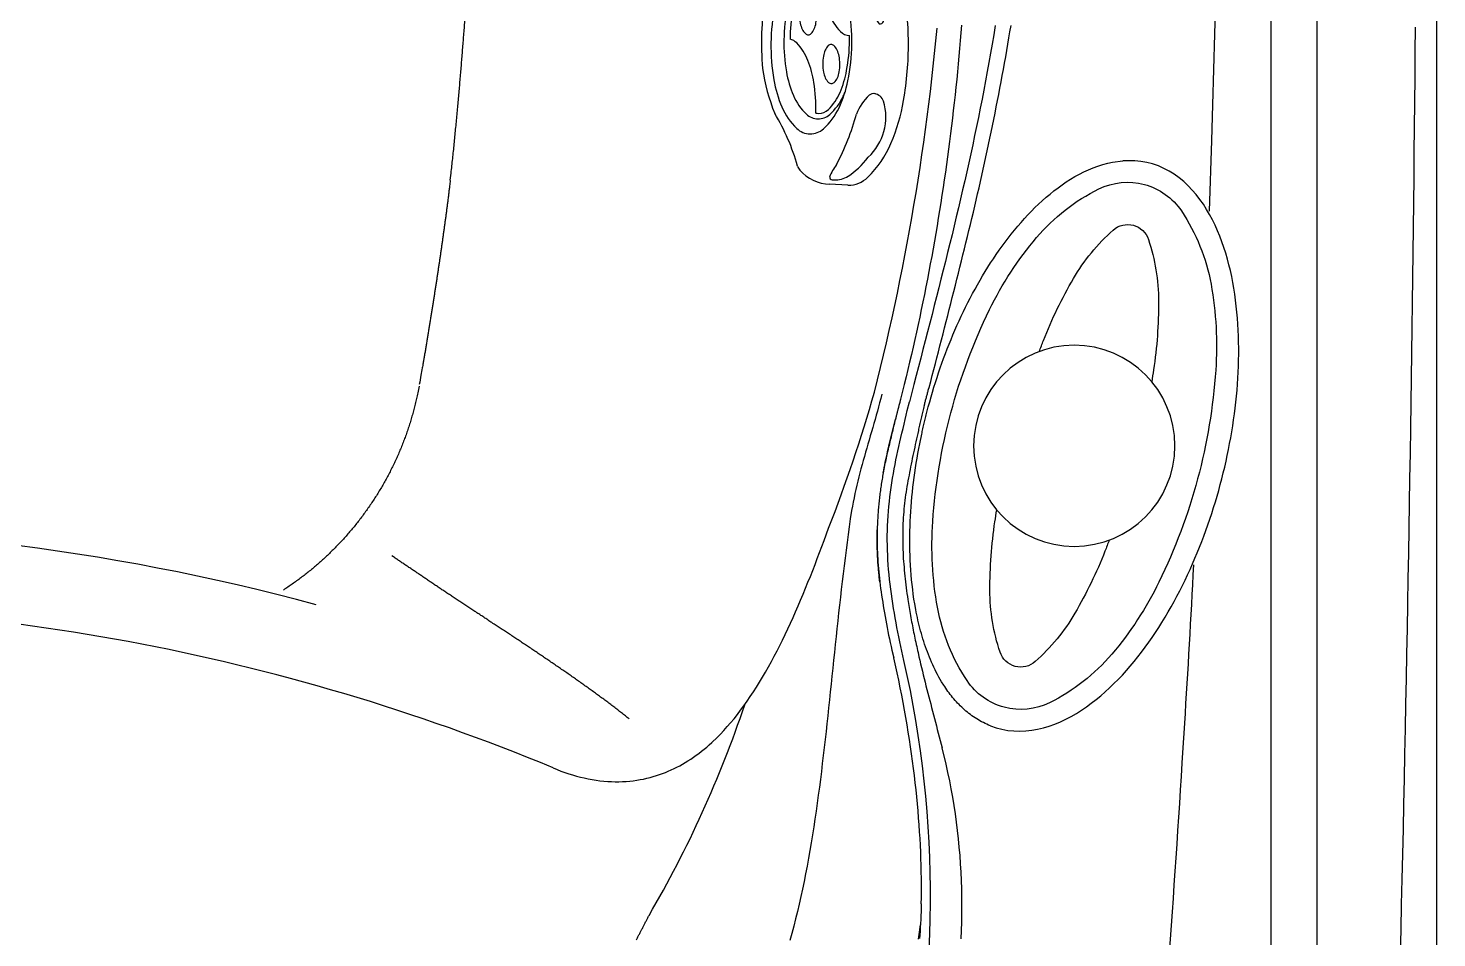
# Model space of a CAD drawing. Extents: x 527 to 614, y 487 to 635.
# Drawn here: x 590.93 to 613.64, y 525.26 to 539.93 of the extents above; entities that cross this region are included whole.
import ezdxf

# ---------------------------------------------------------------- set-up
doc = ezdxf.new("R2010")
doc.units = 0
doc.header["$MEASUREMENT"] = 0
doc.layers.add('1', color=4, linetype='Continuous')
doc.layers.add('SPA', color=2, linetype='Continuous')

# ---------------------------------------------------------------- blocks, each defined once
blk = doc.blocks.new('JET-HSS-Rot')
at = {"layer": '1', "color": 2}
for p, q in [((0.984, 2.3), (1.28, 2.282)), ((0.984, -2.3), (1.056, -2.298))]:
    blk.add_line(p, q, dxfattribs=at)
blk.add_lwpolyline([(0.984, 2.3, 0.194738), (0.662, 2.17, 0.099647), (0.288, 1.626, 0.057272), (0.082, 0.936, 0.043868), (0, 0, 0.043868), (0.082, -0.936, 0.057272), (0.288, -1.626, 0.099647), (0.662, -2.17, 0.194738), (0.984, -2.3, 0.194738)], format="xyb", dxfattribs=at)
blk.add_lwpolyline([(1.536, -1.445, 0.188918), (1.753, -1.364, 0.101146), (2.005, -1.027, 0.059435), (2.15, -0.592, 0.045845), (2.216, -0.001, 0.045845), (2.173, 0.591, 0.059435), (2.045, 1.032, 0.101146), (1.806, 1.379, 0.188918), (1.592, 1.468, 0.188918), (1.376, 1.387, 0.101146), (1.123, 1.05, 0.059435), (0.978, 0.615, 0.045845), (0.913, 0.024, 0.045845), (0.955, -0.568, 0.059435), (1.083, -1.009, 0.101146), (1.322, -1.356, 0.188918)], format="xyb", close=True, dxfattribs=at)
at = {"layer": '1', "color": 3}
for points in [[(1.497, 1.133, 0.05275), (1.452, 1.138, 0.201072), (1.295, 1.077, 0.097869), (1.106, 0.8, 0.054977), (0.998, 0.449, 0.041817), (0.949, -0.03, 0.007193), (0.948, -0.114, 0.054977)], [(1.414, -1.311, 0.188918), (1.603, -1.241, 0.101146), (1.823, -0.947, 0.059435), (1.949, -0.568, 0.045845), (2.007, -0.053, 0.045845), (1.969, 0.464, 0.059435), (1.858, 0.848, 0.101146), (1.65, 1.15, 0.188918), (1.463, 1.227, 0.188918), (1.274, 1.157, 0.101146), (1.055, 0.863, 0.010554), (1.026, 0.798, 0.045845)], [(1.497, 1.133, 0.00103), (1.497, 1.121, 0.041817), (1.528, 0.64, 0.054977), (1.621, 0.285, 0.097869), (1.8, 0.001, 0.146765), (1.909, -0.061, 0.201072)], [(1.399, -1.218, 0.034613), (1.368, -0.82, 0.054977), (1.275, -0.465, 0.097869), (1.096, -0.181, 0.193766), (0.948, -0.114, 0.201072)], [(1.406, -1.218, 0.201072), (1.562, -1.156, 0.097869), (1.752, -0.88, 0.054977), (1.859, -0.529, 0.040785), (1.909, -0.061, 0.041817)], [(1.172, -1.175, 0.021992), (1.228, -1.234, 0.188918), (1.414, -1.311, 0.188918)], [(1.172, -1.175, 0.021992), (1.228, -1.234, 0.188918), (1.414, -1.311, 0.188918)]]:
    blk.add_lwpolyline(points, format="xyb", dxfattribs=at)
for points in [[(1.246, 0.028, 0.191184), (1.292, 0.046, 0.100578), (1.344, 0.121, 0.058587), (1.372, 0.215, 0.045064), (1.383, 0.343, 0.045064), (1.371, 0.471, 0.058587), (1.342, 0.565, 0.100578), (1.289, 0.639, 0.191184), (1.244, 0.657, 0.191184), (1.198, 0.639, 0.100578), (1.146, 0.565, 0.058587), (1.118, 0.47, 0.045064), (1.107, 0.342, 0.045064), (1.119, 0.214, 0.058587), (1.148, 0.12, 0.100578), (1.201, 0.046, 0.191184)], [(1.617, -0.76, 0.191184), (1.662, -0.742, 0.100578), (1.714, -0.668, 0.058587), (1.743, -0.573, 0.045064), (1.754, -0.445, 0.045064), (1.742, -0.317, 0.058587), (1.713, -0.223, 0.100578), (1.66, -0.149, 0.191184), (1.615, -0.131, 0.191184), (1.569, -0.149, 0.100578), (1.517, -0.224, 0.058587), (1.489, -0.318, 0.045064), (1.477, -0.446, 0.045064), (1.49, -0.574, 0.058587), (1.519, -0.668, 0.100578), (1.571, -0.742, 0.191184)]]:
    blk.add_lwpolyline(points, format="xyb", close=True, dxfattribs=at)
at = {"layer": '1'}
blk.add_lwpolyline([(1.399, -1.218, 0.007033), (1.406, -1.218, 0.201072)], format="xyb", dxfattribs=at)
blk.add_lwpolyline([(1.399, -1.218, 0.007033), (1.406, -1.218, 0.201072)], format="xyb", dxfattribs=at)
at = {"layer": '1', "color": 2}
for centre, radius, start, end in [((1.254, 1.613), 0.669, 40.7757, 87.76), ((1.634, 1.941), 0.168, 15.685, 40.7757), ((5.174, 2.935), 3.51, 195.685, 210.8178), ((-0.652, -0.001), 3.033, 7.7761, 22.0333), ((-3.284, 0.004), 5.652, 352.4729, 4.1121), ((5.378, -2.583), 3.559, 149.904, 163.1848), ((2.153, -0.714), 0.168, 329.904, 352.4729), ((0.729, -1.167), 1.301, 306.4998, 342.6906), ((1.026, -0.938), 1.361, 271.2926, 290.5173)]:
    blk.add_arc(centre, radius, start, end, dxfattribs=at)
at = {"layer": '1', "color": 3}
for centre, radius, start, end in [((1.724, 1.025), 1.349, 122.169, 142.4355), ((1.183, 1.847), 0.366, 80.8518, 118.9625), ((0.568, 2.431), 0.76, 322.2664, 339.394), ((1.235, 2.165), 0.0439, 357.8341, 81.7245), ((1.258, 1.195), 0.889, 132.7569, 196.3026), ((4.562, 0.132), 3.857, 151.6164, 164.6623), ((0.095, 1.439), 0.801, 312.5754, 339.0523), ((0.583, 1.008), 0.188, 199.4752, 259.1487), ((0.567, 0.925), 0.103, 259.1487, 312.5754), ((1.287, -0.625), 0.931, 162.2988, 182.6181), ((0.453, -0.355), 0.0541, 73.5871, 165.6626), ((0.16, -0.575), 0.411, 13.2926, 41.4318), ((5.417, -0.499), 5.062, 181.9016, 192.9406), ((2.731, -0.06), 2.211, 190.9737, 211.2098), ((-0.343, -2.033), 1.443, 4.4001, 34.9907), ((1.085, -1.451), 0.629, 196.8623, 251.9047), ((0.943, -1.903), 0.155, 249.9578, 352.6608)]:
    blk.add_arc(centre, radius, start, end, dxfattribs=at)
blk = doc.blocks.new('speaker_cover')
at = {"layer": '1'}
blk.add_lwpolyline([(132.406, 82.479, 0.182123), (131.717, 82.22, 0.10272), (130.95, 81.201, 0.06203), (130.518, 79.884, 0.048276), (130.346, 78.114, 0.048276), (130.518, 76.344, 0.06203), (130.95, 75.027, 0.10272), (131.717, 74.008, 0.182123), (132.406, 73.749, 0.182123), (133.094, 74.008, 0.10272), (133.862, 75.027, 0.06203), (134.293, 76.344, 0.048276), (134.465, 78.114, 0.048276), (134.293, 79.884, 0.06203), (133.862, 81.201, 0.10272), (133.094, 82.22, 0.182123)], format="xyb", close=True, dxfattribs=at)
at = {"layer": '1', "color": 3}
for points in [[(132.406, 81.797, 0.252394), (132.111, 81.638, 0.079125), (131.696, 80.718, 0.038428), (131.487, 79.628, 0.003572), (131.467, 79.436, 0.028106)], [(133.344, 79.436, 0.003572), (133.324, 79.628, 0.038428), (133.115, 80.718, 0.079125), (132.7, 81.638, 0.252394), (132.406, 81.797, 0.252394)], [(131.467, 76.792, 0.003572), (131.487, 76.6, 0.038428), (131.696, 75.51, 0.079125), (132.111, 74.59, 0.252394), (132.406, 74.431, 0.252394), (132.7, 74.59, 0.079125), (133.115, 75.51, 0.038428), (133.324, 76.6, 0.003572), (133.344, 76.792, 0.028106)]]:
    blk.add_lwpolyline(points, format="xyb", dxfattribs=at)
at = {"layer": '1'}
blk.add_circle((132.406, 78.114), 1.622, dxfattribs=at)
blk = doc.blocks.new('2010VANGUARD')
at = {"layer": '1', "color": 3, "linetype": 'Continuous'}
for p, q in [((84.809, 11.87), (84.809, 74.867)), ((81.677, 32.765), (81.673, 32.765)), ((81.673, 32.765), (81.677, 32.765))]:
    blk.add_line(p, q, dxfattribs=at)
at = {"layer": '1', "color": 4}
blk.add_lwpolyline([(86.737, 74.737, 0.414214), (74.737, 86.737), (12, 86.737, 0.414214), (0, 74.737), (0, 12, 0.414214), (12, 0), (74.737, 0, 0.414214), (86.737, 12)], format="xyb", close=True, dxfattribs=at)
at = {"layer": '1', "color": 3, "linetype": 'Continuous'}
for points in [[(84.061, 74.869), (84.061, 71.719), (84.061, 68.569), (84.061, 65.419), (84.061, 62.269), (84.061, 59.119), (84.061, 55.969), (84.061, 52.819), (84.061, 49.669), (84.061, 46.519), (84.061, 43.369), (84.061, 40.219), (84.061, 37.069), (84.061, 33.919), (84.061, 30.769), (84.061, 27.619), (84.061, 24.469), (84.061, 21.319), (84.061, 18.169), (84.061, 11.869)], [(77.671, 29.03), (77.721, 29.229), (77.77, 29.428), (77.818, 29.628), (77.864, 29.828), (77.91, 30.028), (77.955, 30.229), (77.998, 30.429), (78.041, 30.631), (78.082, 30.832), (78.122, 31.034), (78.161, 31.236), (78.2, 31.438), (78.237, 31.64), (78.273, 31.843), (78.307, 32.046), (78.341, 32.249), (78.374, 32.452), (78.405, 32.656), (78.436, 32.86), (78.465, 33.063), (78.493, 33.268), (78.521, 33.472), (78.547, 33.676), (78.572, 33.881), (78.595, 34.086), (78.618, 34.291), (78.64, 34.496), (78.66, 34.701), (78.68, 34.906)], [(78.552, 29.108), (78.577, 29.204), (78.602, 29.3), (78.627, 29.396), (78.652, 29.492), (78.677, 29.588), (78.702, 29.685), (78.727, 29.782), (78.752, 29.878), (78.777, 29.975), (78.802, 30.072), (78.827, 30.17), (78.852, 30.267), (78.877, 30.365), (78.901, 30.463), (78.926, 30.56), (78.951, 30.658), (78.975, 30.756), (79, 30.854), (79.025, 30.952), (79.049, 31.051), (79.073, 31.149), (79.098, 31.247), (79.122, 31.345), (79.146, 31.443), (79.17, 31.542), (79.194, 31.64), (79.218, 31.738), (79.241, 31.836), (79.265, 31.934), (79.288, 32.033), (79.311, 32.131), (79.334, 32.23), (79.357, 32.329), (79.38, 32.429), (79.402, 32.528), (79.424, 32.627), (79.446, 32.727), (79.468, 32.827), (79.49, 32.927), (79.511, 33.027), (79.532, 33.127), (79.553, 33.228), (79.574, 33.328), (79.594, 33.429), (79.615, 33.531), (79.635, 33.632), (79.655, 33.735), (79.675, 33.836), (79.694, 33.938), (79.713, 34.039), (79.731, 34.139), (79.75, 34.239), (79.768, 34.339), (79.786, 34.44), (79.803, 34.542), (79.821, 34.643), (79.838, 34.745), (79.855, 34.847), (79.872, 34.949)], [(79.617, 34.945), (79.593, 34.796), (79.568, 34.647), (79.542, 34.499), (79.516, 34.35), (79.489, 34.202), (79.462, 34.054), (79.434, 33.906), (79.406, 33.758), (79.376, 33.611), (79.347, 33.464), (79.316, 33.317), (79.286, 33.17), (79.254, 33.024), (79.223, 32.877), (79.191, 32.731), (79.158, 32.586), (79.125, 32.44), (79.092, 32.295), (79.058, 32.15), (79.024, 32.005), (78.99, 31.861), (78.955, 31.716), (78.921, 31.572), (78.885, 31.429), (78.85, 31.285), (78.815, 31.142), (78.779, 30.999), (78.743, 30.856), (78.707, 30.713), (78.671, 30.571), (78.635, 30.429), (78.599, 30.287), (78.562, 30.145), (78.526, 30.003), (78.489, 29.862), (78.453, 29.721), (78.417, 29.58), (78.38, 29.439), (78.344, 29.299), (78.308, 29.158), (78.236, 28.878)], [(86.151, 19.961), (86.161, 20.366), (86.17, 20.77), (86.18, 21.174), (86.189, 21.578), (86.198, 21.982), (86.206, 22.386), (86.215, 22.791), (86.223, 23.195), (86.232, 23.599), (86.24, 24.003), (86.248, 24.407), (86.255, 24.812), (86.263, 25.216), (86.27, 25.62), (86.277, 26.024), (86.284, 26.428), (86.291, 26.833), (86.298, 27.237), (86.305, 27.641), (86.311, 28.045), (86.317, 28.45), (86.323, 28.854), (86.329, 29.258), (86.335, 29.662), (86.34, 30.067), (86.346, 30.471), (86.351, 30.875), (86.356, 31.279), (86.361, 31.684), (86.365, 32.088), (86.37, 32.492), (86.374, 32.897), (86.378, 33.301), (86.382, 33.705), (86.386, 34.109), (86.39, 34.514), (86.393, 34.918)], [(78.539, 28.797), (78.561, 28.876), (78.583, 28.955), (78.606, 29.033), (78.629, 29.112), (78.654, 29.19), (78.679, 29.268), (78.705, 29.345), (78.731, 29.423), (78.758, 29.5), (78.786, 29.577), (78.815, 29.654), (78.844, 29.73), (78.874, 29.806), (78.905, 29.882), (78.936, 29.958), (78.969, 30.033), (79.001, 30.108), (79.035, 30.182), (79.07, 30.257), (79.105, 30.331), (79.141, 30.404), (79.177, 30.477), (79.215, 30.55), (79.253, 30.622), (79.292, 30.694), (79.332, 30.766), (79.373, 30.837), (79.414, 30.907), (79.456, 30.978), (79.499, 31.047), (79.543, 31.116), (79.588, 31.185), (79.634, 31.252), (79.681, 31.32), (79.728, 31.386), (79.777, 31.452), (79.826, 31.518), (79.877, 31.582), (79.928, 31.646), (79.98, 31.709), (80.034, 31.771), (80.088, 31.832), (80.144, 31.892), (80.2, 31.951), (80.258, 32.009), (80.317, 32.066), (80.377, 32.121), (80.439, 32.176), (80.501, 32.228), (80.565, 32.28), (80.63, 32.329), (80.696, 32.377), (80.764, 32.423), (80.833, 32.467), (80.903, 32.509), (80.975, 32.549), (81.048, 32.586), (81.122, 32.62), (81.197, 32.652), (81.274, 32.68), (81.352, 32.705), (81.431, 32.726), (81.511, 32.743), (81.673, 32.765)], [(79.539, 23.651), (79.631, 23.619), (79.724, 23.594), (79.82, 23.577), (79.916, 23.567), (80.013, 23.564), (80.11, 23.568), (80.206, 23.579), (80.301, 23.595), (80.395, 23.618), (80.488, 23.646), (80.579, 23.678), (80.669, 23.715), (80.756, 23.757), (80.842, 23.802), (80.926, 23.85), (81.008, 23.901), (81.088, 23.956), (81.167, 24.013), (81.243, 24.072), (81.318, 24.133), (81.391, 24.197), (81.462, 24.263), (81.532, 24.33), (81.6, 24.399), (81.667, 24.469), (81.732, 24.541), (81.795, 24.614), (81.857, 24.688), (81.918, 24.764), (81.977, 24.84), (82.035, 24.918), (82.092, 24.997), (82.147, 25.076), (82.201, 25.156), (82.254, 25.238), (82.306, 25.319), (82.356, 25.402), (82.406, 25.486), (82.454, 25.57), (82.501, 25.654), (82.547, 25.74), (82.592, 25.825), (82.635, 25.912), (82.678, 25.999), (82.719, 26.086), (82.76, 26.174), (82.799, 26.263), (82.838, 26.352), (82.875, 26.441), (82.912, 26.531), (82.947, 26.621), (82.982, 26.711), (83.015, 26.802), (83.047, 26.894), (83.079, 26.985), (83.109, 27.077), (83.139, 27.169), (83.167, 27.262), (83.195, 27.355), (83.221, 27.448), (83.247, 27.541), (83.271, 27.635), (83.295, 27.729), (83.317, 27.823), (83.339, 27.918), (83.359, 28.012), (83.379, 28.107), (83.397, 28.202), (83.415, 28.298), (83.431, 28.393), (83.446, 28.489), (83.461, 28.584), (83.474, 28.68), (83.486, 28.776), (83.497, 28.873), (83.507, 28.969), (83.516, 29.065), (83.523, 29.162), (83.53, 29.259), (83.535, 29.355), (83.539, 29.452), (83.542, 29.549), (83.543, 29.646), (83.543, 29.743), (83.542, 29.84), (83.54, 29.936), (83.536, 30.033), (83.53, 30.13), (83.523, 30.226), (83.515, 30.323), (83.505, 30.419), (83.493, 30.515), (83.48, 30.611), (83.465, 30.707), (83.448, 30.802), (83.43, 30.898), (83.409, 30.992), (83.386, 31.086), (83.362, 31.18), (83.335, 31.273), (83.305, 31.365), (83.273, 31.457), (83.239, 31.547), (83.202, 31.637), (83.163, 31.725), (83.12, 31.812), (83.074, 31.898), (83.025, 31.981), (82.973, 32.063), (82.918, 32.142), (82.858, 32.218), (82.795, 32.292), (82.728, 32.362), (82.657, 32.428), (82.583, 32.49), (82.504, 32.546), (82.422, 32.597), (82.336, 32.642), (82.248, 32.681), (82.156, 32.713), (82.063, 32.738), (81.967, 32.755), (81.871, 32.766), (81.677, 32.765)], [(78.472, 28.815), (78.476, 28.83), (78.48, 28.844), (78.483, 28.859), (78.487, 28.874), (78.491, 28.888), (78.495, 28.903), (78.499, 28.918), (78.503, 28.932), (78.507, 28.947), (78.511, 28.961), (78.515, 28.976), (78.519, 28.991), (78.523, 29.005), (78.527, 29.02), (78.531, 29.035), (78.535, 29.049), (78.539, 29.064), (78.543, 29.079), (78.552, 29.108)], [(78.146, 24.701), (78.129, 24.777), (78.112, 24.853), (78.095, 24.93), (78.079, 25.006), (78.063, 25.083), (78.048, 25.159), (78.033, 25.236), (78.019, 25.313), (78.005, 25.39), (77.991, 25.468), (77.978, 25.545), (77.966, 25.623), (77.955, 25.7), (77.944, 25.778), (77.933, 25.856), (77.924, 25.934), (77.915, 26.012), (77.907, 26.091), (77.899, 26.169), (77.893, 26.248), (77.888, 26.326), (77.884, 26.405), (77.881, 26.484), (77.879, 26.563), (77.878, 26.642), (77.878, 26.721), (77.88, 26.8), (77.882, 26.878), (77.886, 26.957), (77.891, 27.035), (77.897, 27.113), (77.903, 27.19), (77.911, 27.267), (77.919, 27.344), (77.929, 27.42), (77.939, 27.496), (77.95, 27.571), (77.962, 27.646), (77.975, 27.72), (77.988, 27.793), (78.002, 27.867), (78.017, 27.94), (78.032, 28.012), (78.048, 28.085), (78.064, 28.157), (78.08, 28.229), (78.097, 28.301), (78.114, 28.373), (78.131, 28.445), (78.148, 28.517), (78.165, 28.589), (78.183, 28.662), (78.2, 28.734), (78.236, 28.878)], [(78.472, 28.815), (78.466, 28.793), (78.461, 28.77), (78.455, 28.748), (78.45, 28.726), (78.444, 28.703), (78.439, 28.681), (78.434, 28.659), (78.428, 28.636), (78.423, 28.614), (78.418, 28.592), (78.413, 28.569), (78.408, 28.547), (78.403, 28.524), (78.398, 28.502), (78.393, 28.48), (78.388, 28.457), (78.383, 28.435), (78.379, 28.412), (78.37, 28.367)], [(78.432, 28.353), (78.437, 28.376), (78.442, 28.398), (78.447, 28.42), (78.452, 28.442), (78.457, 28.465), (78.462, 28.487), (78.467, 28.509), (78.472, 28.531), (78.477, 28.554), (78.483, 28.576), (78.488, 28.598), (78.494, 28.62), (78.499, 28.642), (78.505, 28.664), (78.51, 28.686), (78.516, 28.709), (78.522, 28.731), (78.527, 28.753), (78.539, 28.797)], [(77.811, 27.728), (77.819, 27.772), (77.828, 27.815), (77.836, 27.859), (77.845, 27.903), (77.854, 27.946), (77.863, 27.99), (77.873, 28.033), (77.883, 28.076), (77.893, 28.12), (77.903, 28.163), (77.913, 28.207), (77.923, 28.25), (77.933, 28.293), (77.944, 28.336), (77.955, 28.379), (77.965, 28.423), (77.976, 28.466), (77.987, 28.509), (78.008, 28.595)], [(78.37, 28.367), (78.359, 28.323), (78.349, 28.278), (78.339, 28.233), (78.329, 28.188), (78.319, 28.143), (78.309, 28.098), (78.3, 28.053), (78.29, 28.008), (78.281, 27.963), (78.272, 27.918), (78.262, 27.873), (78.254, 27.828), (78.245, 27.783), (78.236, 27.738), (78.228, 27.693), (78.219, 27.648), (78.211, 27.603), (78.203, 27.557), (78.195, 27.512), (78.187, 27.467), (78.18, 27.422), (78.173, 27.377), (78.167, 27.331), (78.161, 27.285), (78.155, 27.24), (78.15, 27.194), (78.146, 27.148), (78.142, 27.101), (78.138, 27.055), (78.135, 27.009), (78.132, 26.962), (78.13, 26.916), (78.128, 26.869), (78.127, 26.822), (78.126, 26.775), (78.126, 26.728), (78.126, 26.681), (78.126, 26.634), (78.127, 26.587), (78.128, 26.54), (78.129, 26.492), (78.131, 26.445), (78.134, 26.398), (78.136, 26.35), (78.139, 26.303), (78.143, 26.256), (78.147, 26.208), (78.151, 26.161), (78.155, 26.114), (78.16, 26.066), (78.165, 26.019), (78.17, 25.972), (78.176, 25.924), (78.182, 25.877), (78.188, 25.829), (78.195, 25.782), (78.201, 25.735), (78.208, 25.687), (78.223, 25.593)], [(78.321, 25.615), (78.308, 25.693), (78.297, 25.771), (78.287, 25.849), (78.278, 25.927), (78.27, 26.006), (78.263, 26.084), (78.257, 26.162), (78.252, 26.241), (78.248, 26.32), (78.245, 26.398), (78.242, 26.477), (78.241, 26.556), (78.241, 26.635), (78.241, 26.713), (78.243, 26.792), (78.245, 26.871), (78.248, 26.949), (78.252, 27.028), (78.257, 27.107), (78.262, 27.185), (78.268, 27.264), (78.275, 27.342), (78.283, 27.421), (78.291, 27.499), (78.301, 27.577), (78.311, 27.655), (78.321, 27.733), (78.333, 27.811), (78.345, 27.889), (78.358, 27.967), (78.371, 28.044), (78.385, 28.122), (78.4, 28.199), (78.432, 28.353)], [(75.132, 23.461), (75.188, 23.517), (75.243, 23.576), (75.298, 23.637), (75.352, 23.7), (75.406, 23.765), (75.46, 23.832), (75.513, 23.901), (75.566, 23.972), (75.618, 24.045), (75.669, 24.121), (75.72, 24.197), (75.77, 24.275), (75.819, 24.355), (75.868, 24.435), (75.915, 24.517), (75.962, 24.601), (76.009, 24.685), (76.054, 24.771), (76.1, 24.857), (76.144, 24.945), (76.188, 25.034), (76.231, 25.124), (76.274, 25.214), (76.316, 25.306), (76.358, 25.398), (76.399, 25.491), (76.44, 25.585), (76.48, 25.679), (76.52, 25.774), (76.559, 25.869), (76.598, 25.965), (76.637, 26.061), (76.675, 26.157), (76.712, 26.253), (76.749, 26.35), (76.786, 26.447), (76.823, 26.544), (76.859, 26.641), (76.931, 26.836)], [(77.757, 25.971), (77.754, 25.994), (77.752, 26.016), (77.749, 26.039), (77.747, 26.063), (77.744, 26.086), (77.742, 26.11), (77.739, 26.133), (77.737, 26.157), (77.735, 26.181), (77.733, 26.205), (77.731, 26.229), (77.729, 26.253), (77.727, 26.277), (77.726, 26.301), (77.724, 26.325), (77.723, 26.349), (77.721, 26.373), (77.72, 26.398), (77.719, 26.422), (77.718, 26.446), (77.717, 26.471), (77.716, 26.495), (77.715, 26.52), (77.714, 26.544), (77.714, 26.568), (77.713, 26.593), (77.713, 26.618), (77.713, 26.642), (77.713, 26.667), (77.713, 26.691), (77.713, 26.716), (77.713, 26.74), (77.713, 26.765), (77.714, 26.814)], [(78.223, 25.593), (78.229, 25.559), (78.234, 25.526), (78.24, 25.493), (78.246, 25.46), (78.251, 25.427), (78.257, 25.394), (78.263, 25.36), (78.27, 25.327), (78.276, 25.294), (78.282, 25.261), (78.289, 25.228), (78.295, 25.195), (78.302, 25.162), (78.309, 25.129), (78.315, 25.096), (78.322, 25.063), (78.329, 25.03), (78.336, 24.997), (78.344, 24.964), (78.351, 24.93), (78.358, 24.897), (78.365, 24.864), (78.373, 24.831), (78.388, 24.765)], [(78.754, 24.36), (78.731, 24.398), (78.709, 24.437), (78.688, 24.476), (78.667, 24.515), (78.647, 24.555), (78.628, 24.595), (78.609, 24.635), (78.591, 24.676), (78.573, 24.717), (78.556, 24.758), (78.54, 24.799), (78.524, 24.841), (78.508, 24.883), (78.494, 24.925), (78.479, 24.967), (78.465, 25.009), (78.452, 25.052), (78.439, 25.094), (78.427, 25.137), (78.415, 25.18), (78.404, 25.223), (78.393, 25.266), (78.382, 25.31), (78.372, 25.353), (78.363, 25.396), (78.354, 25.44), (78.345, 25.484), (78.336, 25.527), (78.321, 25.615)], [(78.388, 24.765), (78.401, 24.707), (78.415, 24.648), (78.429, 24.589), (78.443, 24.53), (78.458, 24.472), (78.472, 24.413), (78.487, 24.354), (78.501, 24.296), (78.516, 24.237), (78.531, 24.178), (78.546, 24.119), (78.561, 24.061), (78.577, 24.002), (78.592, 23.943), (78.607, 23.885), (78.623, 23.826), (78.638, 23.767), (78.653, 23.708), (78.669, 23.65), (78.684, 23.591), (78.7, 23.532), (78.715, 23.473), (78.731, 23.415), (78.761, 23.297)], [(78.554, 20.044), (78.564, 20.292), (78.57, 20.539), (78.573, 20.786), (78.572, 21.034), (78.569, 21.281), (78.561, 21.528), (78.55, 21.775), (78.536, 22.022), (78.518, 22.268), (78.497, 22.514), (78.472, 22.759), (78.444, 23.004), (78.412, 23.249), (78.377, 23.493), (78.338, 23.736), (78.295, 23.978), (78.249, 24.22), (78.146, 24.701)], [(79.539, 23.651), (79.511, 23.662), (79.482, 23.674), (79.454, 23.687), (79.427, 23.701), (79.399, 23.715), (79.372, 23.73), (79.346, 23.745), (79.319, 23.761), (79.293, 23.778), (79.268, 23.795), (79.243, 23.812), (79.218, 23.831), (79.194, 23.849), (79.17, 23.869), (79.146, 23.888), (79.123, 23.909), (79.1, 23.929), (79.077, 23.95), (79.055, 23.972), (79.034, 23.994), (79.012, 24.016), (78.991, 24.038), (78.971, 24.061), (78.951, 24.085), (78.931, 24.108), (78.912, 24.132), (78.893, 24.156), (78.874, 24.181), (78.856, 24.206), (78.838, 24.231), (78.821, 24.256), (78.803, 24.282), (78.787, 24.307), (78.754, 24.36)], [(72.492, 22.97), (72.554, 22.945), (72.616, 22.921), (72.679, 22.899), (72.741, 22.878), (72.804, 22.858), (72.866, 22.84), (72.929, 22.824), (72.992, 22.809), (73.055, 22.795), (73.118, 22.783), (73.181, 22.773), (73.245, 22.765), (73.307, 22.758), (73.369, 22.753), (73.43, 22.75), (73.491, 22.748), (73.55, 22.748), (73.609, 22.75), (73.667, 22.754), (73.725, 22.758), (73.781, 22.765), (73.837, 22.773), (73.892, 22.782), (73.946, 22.792), (73.999, 22.804), (74.052, 22.817), (74.103, 22.831), (74.154, 22.846), (74.203, 22.863), (74.252, 22.88), (74.3, 22.899), (74.347, 22.918), (74.393, 22.938), (74.439, 22.96), (74.485, 22.983), (74.53, 23.007), (74.575, 23.032), (74.62, 23.058), (74.664, 23.085), (74.708, 23.114), (74.752, 23.143), (74.795, 23.174), (74.838, 23.206), (74.881, 23.239), (74.924, 23.273), (74.966, 23.308), (75.008, 23.345), (75.049, 23.382), (75.132, 23.461)], [(79.07, 20.215), (79.075, 20.349), (79.079, 20.483), (79.081, 20.617), (79.081, 20.751), (79.08, 20.885), (79.077, 21.019), (79.073, 21.153), (79.067, 21.288), (79.059, 21.422), (79.05, 21.556), (79.038, 21.691), (79.025, 21.825), (79.011, 21.96), (78.994, 22.094), (78.976, 22.228), (78.955, 22.363), (78.933, 22.497), (78.909, 22.631), (78.884, 22.765), (78.856, 22.898), (78.826, 23.031), (78.761, 23.297)]]:
    blk.add_lwpolyline(points, dxfattribs=at)
for centre, radius, start, end in [((53.964, 35.805), 24.656, 338.6682, 344.0496), ((59.369, -8.632), 34.219, 67.4486, 91.4363)]:
    blk.add_arc(centre, radius, start, end, dxfattribs=at)
at = {"layer": 'SPA'}
for points in [[(83.267, 43.368), (83.267, 42.797), (83.265, 42.226), (83.263, 41.655), (83.259, 41.085), (83.255, 40.514), (83.249, 39.943), (83.243, 39.372), (83.235, 38.801), (83.227, 38.23), (83.217, 37.66), (83.207, 37.089), (83.195, 36.518), (83.182, 35.947), (83.169, 35.377), (83.154, 34.806), (83.139, 34.235), (83.122, 33.665), (83.104, 33.094), (83.066, 31.953)], [(79.074, 34.952), (79.064, 34.827), (79.054, 34.702), (79.043, 34.576), (79.032, 34.451), (79.02, 34.326), (79.008, 34.201), (78.996, 34.076), (78.983, 33.951), (78.97, 33.826), (78.956, 33.701), (78.942, 33.576), (78.928, 33.452), (78.913, 33.327), (78.897, 33.202), (78.882, 33.078), (78.865, 32.953), (78.849, 32.829), (78.832, 32.705), (78.814, 32.581), (78.796, 32.457), (78.778, 32.333), (78.759, 32.209), (78.74, 32.085), (78.72, 31.961), (78.7, 31.838), (78.68, 31.714), (78.659, 31.591), (78.638, 31.468), (78.616, 31.345), (78.594, 31.222), (78.571, 31.1), (78.548, 30.977), (78.524, 30.854), (78.5, 30.732), (78.476, 30.61), (78.451, 30.488), (78.426, 30.366), (78.4, 30.244), (78.374, 30.123), (78.348, 30.002), (78.321, 29.88), (78.294, 29.759), (78.266, 29.638), (78.238, 29.518), (78.209, 29.397), (78.181, 29.277), (78.151, 29.157), (78.091, 28.917)], [(77.79, 28.998), (77.772, 28.93), (77.754, 28.862), (77.736, 28.795), (77.718, 28.727), (77.699, 28.66), (77.68, 28.593), (77.661, 28.526), (77.642, 28.46), (77.623, 28.393), (77.603, 28.327), (77.584, 28.26), (77.565, 28.194), (77.546, 28.128), (77.527, 28.062), (77.508, 27.996), (77.489, 27.929), (77.471, 27.863), (77.453, 27.797), (77.436, 27.73), (77.419, 27.664), (77.402, 27.597), (77.386, 27.53), (77.37, 27.463), (77.355, 27.396), (77.341, 27.328), (77.327, 27.26), (77.315, 27.192), (77.302, 27.124), (77.281, 26.987)], [(78.091, 28.917), (78.089, 28.909), (78.087, 28.901), (78.085, 28.893), (78.083, 28.885), (78.081, 28.877), (78.079, 28.869), (78.077, 28.861), (78.075, 28.853), (78.072, 28.845), (78.07, 28.837), (78.068, 28.829), (78.066, 28.82), (78.064, 28.812), (78.062, 28.804), (78.06, 28.796), (78.058, 28.788), (78.056, 28.78), (78.054, 28.772), (78.052, 28.764), (78.05, 28.756), (78.047, 28.748), (78.045, 28.74), (78.043, 28.732), (78.041, 28.724), (78.039, 28.716), (78.037, 28.708), (78.035, 28.7), (78.033, 28.692), (78.031, 28.684), (78.029, 28.676), (78.027, 28.668), (78.025, 28.66), (78.023, 28.651), (78.021, 28.643), (78.019, 28.635), (78.017, 28.627), (78.015, 28.619), (78.013, 28.611), (78.008, 28.595)], [(78.008, 28.595), (78.001, 28.567), (77.994, 28.539), (77.987, 28.511), (77.98, 28.483), (77.973, 28.455), (77.966, 28.427), (77.959, 28.399), (77.952, 28.371), (77.945, 28.342), (77.939, 28.314), (77.932, 28.286), (77.925, 28.258), (77.918, 28.229), (77.911, 28.2), (77.905, 28.172), (77.898, 28.143), (77.891, 28.114), (77.885, 28.085), (77.878, 28.056), (77.872, 28.027), (77.865, 27.997), (77.859, 27.968), (77.852, 27.938), (77.846, 27.908), (77.84, 27.879), (77.834, 27.849), (77.828, 27.819), (77.822, 27.789), (77.811, 27.728)], [(77.811, 27.728), (77.807, 27.703), (77.802, 27.677), (77.798, 27.651), (77.793, 27.626), (77.789, 27.6), (77.785, 27.574), (77.781, 27.549), (77.777, 27.523), (77.773, 27.498), (77.77, 27.472), (77.766, 27.446), (77.763, 27.421), (77.759, 27.395), (77.756, 27.37), (77.753, 27.344), (77.75, 27.319), (77.747, 27.293), (77.744, 27.267), (77.742, 27.242), (77.739, 27.216), (77.737, 27.191), (77.734, 27.165), (77.732, 27.139), (77.73, 27.113), (77.728, 27.088), (77.726, 27.062), (77.725, 27.036), (77.723, 27.01), (77.72, 26.958)], [(77.281, 26.987), (77.263, 26.861), (77.246, 26.735), (77.229, 26.609), (77.213, 26.482), (77.197, 26.356), (77.181, 26.23), (77.166, 26.103), (77.151, 25.977), (77.136, 25.85), (77.121, 25.724), (77.107, 25.597), (77.093, 25.47), (77.079, 25.343), (77.066, 25.216), (77.052, 25.089), (77.039, 24.962), (77.025, 24.834), (77.012, 24.707), (76.999, 24.579), (76.985, 24.452), (76.972, 24.324), (76.959, 24.196), (76.945, 24.068), (76.932, 23.94), (76.918, 23.812), (76.904, 23.684), (76.89, 23.556), (76.875, 23.428), (76.861, 23.299), (76.846, 23.171), (76.83, 23.043), (76.814, 22.915), (76.798, 22.786), (76.782, 22.658), (76.765, 22.53), (76.747, 22.402), (76.729, 22.274), (76.711, 22.146), (76.691, 22.019), (76.671, 21.892), (76.651, 21.765), (76.629, 21.639), (76.607, 21.513), (76.585, 21.388), (76.561, 21.264), (76.536, 21.14), (76.511, 21.017), (76.485, 20.895), (76.457, 20.774), (76.429, 20.654), (76.4, 20.536), (76.37, 20.418), (76.339, 20.302), (76.306, 20.188)], [(77.72, 26.958), (77.717, 26.905), (77.715, 26.853), (77.714, 26.801), (77.713, 26.749), (77.712, 26.698), (77.712, 26.647), (77.713, 26.596), (77.714, 26.545), (77.715, 26.495), (77.717, 26.444), (77.72, 26.393), (77.723, 26.342), (77.726, 26.291), (77.73, 26.239), (77.734, 26.187), (77.739, 26.135), (77.745, 26.082), (77.75, 26.029), (77.756, 25.975), (77.763, 25.92), (77.77, 25.866), (77.778, 25.81), (77.785, 25.755), (77.794, 25.698), (77.803, 25.642), (77.812, 25.585), (77.821, 25.527), (77.831, 25.47), (77.842, 25.411), (77.852, 25.353), (77.863, 25.294), (77.875, 25.234), (77.887, 25.174), (77.899, 25.114), (77.912, 25.054), (77.925, 24.993), (77.938, 24.931), (77.952, 24.87), (77.981, 24.745)], [(73.715, 23.761), (73.7, 23.773), (73.685, 23.785), (73.67, 23.797), (73.655, 23.809), (73.639, 23.821), (73.624, 23.833), (73.609, 23.846), (73.593, 23.858), (73.578, 23.87), (73.562, 23.882), (73.547, 23.894), (73.531, 23.907), (73.515, 23.919), (73.499, 23.931), (73.484, 23.943), (73.468, 23.955), (73.452, 23.968), (73.435, 23.98), (73.419, 23.992), (73.403, 24.004), (73.387, 24.016), (73.371, 24.029), (73.354, 24.041), (73.338, 24.053), (73.322, 24.065), (73.305, 24.078), (73.289, 24.09), (73.272, 24.102), (73.255, 24.114), (73.239, 24.127), (73.222, 24.139), (73.205, 24.151), (73.189, 24.163), (73.172, 24.175), (73.155, 24.188), (73.138, 24.2), (73.121, 24.212), (73.105, 24.224), (73.088, 24.236), (73.071, 24.248), (73.054, 24.261), (73.037, 24.273), (73.02, 24.285), (73.003, 24.297), (72.986, 24.309), (72.969, 24.321), (72.952, 24.333), (72.935, 24.345), (72.918, 24.357), (72.901, 24.37), (72.884, 24.382), (72.867, 24.394), (72.85, 24.406), (72.833, 24.418), (72.816, 24.43), (72.799, 24.442), (72.782, 24.454), (72.765, 24.466), (72.747, 24.478), (72.73, 24.49), (72.713, 24.502), (72.696, 24.513), (72.679, 24.525), (72.662, 24.537), (72.645, 24.549), (72.627, 24.561), (72.61, 24.573), (72.593, 24.585), (72.576, 24.597), (72.559, 24.608), (72.541, 24.62), (72.524, 24.632), (72.507, 24.644), (72.49, 24.656), (72.473, 24.667), (72.455, 24.679), (72.438, 24.691), (72.421, 24.703), (72.404, 24.714), (72.386, 24.726), (72.369, 24.738), (72.352, 24.749), (72.335, 24.761), (72.318, 24.773), (72.3, 24.784), (72.283, 24.796), (72.266, 24.808), (72.249, 24.819), (72.232, 24.831), (72.214, 24.842), (72.197, 24.854), (72.18, 24.865), (72.163, 24.877), (72.146, 24.888), (72.129, 24.9), (72.111, 24.911), (72.094, 24.923), (72.077, 24.934), (72.06, 24.946), (72.043, 24.957), (72.026, 24.968), (72.009, 24.98), (71.992, 24.991), (71.975, 25.003), (71.958, 25.014), (71.941, 25.025), (71.924, 25.036), (71.907, 25.048), (71.89, 25.059), (71.873, 25.07), (71.856, 25.081), (71.839, 25.093), (71.822, 25.104), (71.805, 25.115), (71.788, 25.126), (71.771, 25.137), (71.754, 25.149), (71.737, 25.16), (71.721, 25.171), (71.704, 25.182), (71.687, 25.193), (71.67, 25.204), (71.653, 25.215), (71.637, 25.226), (71.62, 25.237), (71.603, 25.248), (71.587, 25.259), (71.57, 25.27), (71.553, 25.281), (71.537, 25.292), (71.52, 25.303), (71.504, 25.314), (71.487, 25.324), (71.471, 25.335), (71.454, 25.346), (71.438, 25.357), (71.421, 25.368), (71.405, 25.379), (71.389, 25.389), (71.372, 25.4), (71.356, 25.411), (71.34, 25.422), (71.323, 25.432), (71.307, 25.443), (71.291, 25.454), (71.275, 25.464), (71.258, 25.475), (71.242, 25.486), (71.226, 25.496), (71.21, 25.507), (71.194, 25.517), (71.178, 25.528), (71.162, 25.538), (71.146, 25.549), (71.13, 25.559), (71.114, 25.57), (71.098, 25.58), (71.083, 25.591), (71.067, 25.601), (71.051, 25.612), (71.035, 25.622), (71.02, 25.632), (71.004, 25.643), (70.988, 25.653), (70.973, 25.663), (70.957, 25.674), (70.942, 25.684), (70.926, 25.694), (70.911, 25.704), (70.895, 25.715), (70.88, 25.725), (70.864, 25.735), (70.849, 25.745), (70.834, 25.756), (70.818, 25.766), (70.803, 25.776), (70.788, 25.786), (70.773, 25.796), (70.758, 25.806), (70.742, 25.816), (70.727, 25.826), (70.712, 25.836), (70.697, 25.846), (70.682, 25.856), (70.668, 25.866), (70.653, 25.876), (70.638, 25.886), (70.623, 25.896), (70.608, 25.906), (70.593, 25.916), (70.579, 25.926), (70.564, 25.936), (70.549, 25.946), (70.535, 25.955), (70.52, 25.965), (70.506, 25.975), (70.491, 25.985), (70.477, 25.995), (70.463, 26.004), (70.448, 26.014), (70.434, 26.024), (70.42, 26.034), (70.405, 26.043), (70.391, 26.053), (70.377, 26.063), (70.363, 26.072), (70.349, 26.082), (70.335, 26.092), (70.321, 26.101), (70.307, 26.111), (70.293, 26.12), (70.279, 26.13), (70.265, 26.139), (70.251, 26.149), (70.236, 26.158), (70.222, 26.168), (70.207, 26.178), (70.193, 26.187), (70.178, 26.197), (70.164, 26.206), (70.15, 26.216), (70.136, 26.225), (70.122, 26.234), (70.107, 26.244), (70.093, 26.253), (70.08, 26.263), (70.066, 26.272), (70.052, 26.281), (70.038, 26.291), (70.024, 26.3), (70.011, 26.309), (69.997, 26.319), (69.984, 26.328), (69.97, 26.337), (69.957, 26.346), (69.943, 26.356), (69.93, 26.365), (69.917, 26.374), (69.89, 26.392)], [(82.814, 26.245), (82.806, 26.085), (82.797, 25.925), (82.788, 25.766), (82.78, 25.606), (82.771, 25.447), (82.762, 25.287), (82.753, 25.127), (82.744, 24.968), (82.735, 24.808), (82.726, 24.649), (82.716, 24.489), (82.707, 24.33), (82.697, 24.17), (82.688, 24.011), (82.678, 23.851), (82.669, 23.692), (82.659, 23.532), (82.649, 23.373), (82.629, 23.054)], [(78.425, 20.781), (78.427, 20.881), (78.428, 20.983), (78.428, 21.086), (78.427, 21.189), (78.426, 21.294), (78.423, 21.4), (78.42, 21.507), (78.416, 21.614), (78.411, 21.723), (78.405, 21.832), (78.398, 21.942), (78.391, 22.053), (78.382, 22.165), (78.373, 22.277), (78.363, 22.39), (78.352, 22.503), (78.341, 22.618), (78.328, 22.732), (78.315, 22.848), (78.301, 22.963), (78.285, 23.08), (78.27, 23.196), (78.253, 23.313), (78.235, 23.431), (78.216, 23.549), (78.197, 23.667), (78.177, 23.786), (78.155, 23.905), (78.133, 24.024), (78.11, 24.144), (78.086, 24.264), (78.061, 24.384), (78.035, 24.504), (77.981, 24.745)], [(82.629, 23.054), (82.615, 22.835), (82.601, 22.616), (82.587, 22.397), (82.573, 22.179), (82.558, 21.96), (82.544, 21.741), (82.529, 21.522), (82.514, 21.304), (82.499, 21.085), (82.484, 20.866), (82.469, 20.648), (82.453, 20.429), (82.438, 20.21), (82.422, 19.992), (82.406, 19.773), (82.39, 19.555), (82.374, 19.336), (82.357, 19.117), (82.324, 18.68)], [(78.425, 20.781), (78.424, 20.716), (78.422, 20.652), (78.42, 20.588), (78.417, 20.525), (78.414, 20.462), (78.41, 20.4), (78.407, 20.339), (78.402, 20.278), (78.398, 20.218)], [(78.38, 20.208), (78.393, 20.285), (78.413, 20.44)]]:
    blk.add_lwpolyline(points, dxfattribs=at)
for points in [[(70.831, 32.452), (70.844, 32.562, 0.000836), (70.858, 32.682, 0.000829), (70.87, 32.8, 0.000792), (70.883, 32.918, 0.000715), (70.895, 33.036, 0.000659), (70.907, 33.155, 0.00061), (70.918, 33.273, 0.000566), (70.93, 33.391, 0.000516), (70.941, 33.509, 0.000473), (70.952, 33.627, 0.000426), (70.962, 33.744, 0.000389), (70.973, 33.861, 0.000353), (70.983, 33.978, 0.000338), (70.993, 34.094, 0.000339), (71.003, 34.21, 0.000338), (71.012, 34.327, 0.000335), (71.022, 34.443, 0.000333), (71.031, 34.558, 0.00033), (71.04, 34.674, 0.000328), (71.049, 34.79, 0.000326), (71.058, 34.905, 0.000323), (71.067, 35.02, 0.000321)], [(70.831, 32.444), (70.823, 32.38, -0.000478), (70.815, 32.311, -0.00048), (70.806, 32.243, -0.000477), (70.798, 32.176, -0.00046), (70.79, 32.109, -0.000449), (70.781, 32.042, -0.000437), (70.772, 31.976, -0.000426), (70.764, 31.91, -0.000412), (70.755, 31.845, -0.0004), (70.746, 31.779, -0.000385), (70.737, 31.714, -0.000371), (70.728, 31.65, -0.000355), (70.719, 31.585, -0.000341), (70.71, 31.521, -0.000324), (70.701, 31.456, -0.000309), (70.692, 31.392, -0.000291), (70.683, 31.328, -0.000275), (70.674, 31.264, -0.000256), (70.664, 31.201, -0.000241), (70.655, 31.137, -0.000226), (70.645, 31.073, -0.000221), (70.636, 31.009, -0.000225), (70.626, 30.945, -0.000227), (70.617, 30.881, -0.000228), (70.607, 30.816, -0.00023), (70.597, 30.752, -0.000232), (70.587, 30.687, -0.000234), (70.577, 30.622, -0.000236), (70.567, 30.557, -0.000237), (70.557, 30.492, -0.000239), (70.546, 30.426, -0.00024), (70.536, 30.361, -0.000242), (70.525, 30.295, -0.000244), (70.515, 30.229, -0.000246), (70.504, 30.163, -0.000246), (70.493, 30.097, -0.000247), (70.482, 30.03, -0.00025), (70.471, 29.964, -0.000257), (70.46, 29.897, -0.00025), (70.449, 29.83, -0.000235), (70.438, 29.763, -0.000262), (70.427, 29.695, -0.000313), (70.415, 29.626, -0.000235), (70.404, 29.561, -0.000079), (70.393, 29.502, -0.000348), (70.38, 29.423, -0.000586), (70.359, 29.305, -0.000286), (70.332, 29.154, -0.000286)], [(70.328, 29.128), (70.318, 29.074, -0.00515), (70.297, 28.973, -0.004519), (70.277, 28.885, -0.004518), (70.255, 28.797, -0.004504), (70.232, 28.709, -0.004498), (70.208, 28.623, -0.004493), (70.182, 28.536, -0.004489), (70.154, 28.451, -0.004482), (70.125, 28.366, -0.004479), (70.095, 28.282, -0.004476), (70.062, 28.198, -0.00447), (70.029, 28.115, -0.004465), (69.994, 28.032, -0.004466), (69.958, 27.951, -0.00446), (69.92, 27.87, -0.004458), (69.88, 27.789, -0.004456), (69.84, 27.71, -0.004455), (69.798, 27.631, -0.004455), (69.754, 27.553, -0.00445), (69.709, 27.476, -0.004442), (69.663, 27.4, -0.00443), (69.616, 27.325, -0.004414), (69.567, 27.25, -0.004413), (69.517, 27.177, -0.004404), (69.466, 27.105, -0.004397), (69.414, 27.034, -0.004389), (69.361, 26.964, -0.004383), (69.307, 26.895, -0.004373), (69.251, 26.828, -0.004369), (69.195, 26.761, -0.004359), (69.137, 26.695, -0.00435), (69.079, 26.631, -0.004344), (69.019, 26.568, -0.004339), (68.958, 26.506, -0.004329), (68.897, 26.445, -0.004322), (68.834, 26.385, -0.004316), (68.771, 26.326, -0.00431), (68.706, 26.269, -0.004301), (68.641, 26.212, -0.004297), (68.575, 26.157, -0.00429), (68.508, 26.103, -0.004286), (68.44, 26.051, -0.004279), (68.371, 25.999, -0.004275), (68.302, 25.949, -0.00427), (68.232, 25.9, -0.004268), (68.16, 25.853, -0.001241), (68.14, 25.839, -0.00426)], [(73.832, 20.198, 0.000112), (73.844, 20.221, 0.000112), (73.856, 20.244, 0.000112), (73.868, 20.268, 0.000111), (73.88, 20.291, 0.000112), (73.892, 20.314, 0.000114), (73.904, 20.337, 0.000111), (73.916, 20.36, 0.000104), (73.928, 20.383, 0.000115), (73.94, 20.407, 0.000135), (73.953, 20.431, 0.000103), (73.964, 20.453, 0.000036), (73.975, 20.473, 0.000147), (73.988, 20.5, 0.000248), (74.009, 20.54, 0.000122), (74.036, 20.592, 0.000122)]]:
    blk.add_lwpolyline(points, format="xyb", dxfattribs=at)
for centre, radius, start, end in [((59.369, -8.632), 35.474, 74.8033, 91.7415), ((58.422, 29.732), 18.092, 329.6566, 341.4974)]:
    blk.add_arc(centre, radius, start, end, dxfattribs=at)
at = {"layer": '1', "rotation": 180.2434238767827}
blk.add_blockref('JET-HSS-Rot', (78.218, 34.673), dxfattribs=at)
at = {"layer": '1', "color": 1, "xscale": -1, "rotation": 164.9999999999993}
blk.add_blockref('speaker_cover', (-26.785, 137.888), dxfattribs=at)

msp = doc.modelspace()

# ---------------------------------------------------------------- block references
at = {"layer": '1'}
msp.add_blockref('2010VANGUARD', (526.9, 505.027), dxfattribs=at)

doc.saveas('drawing.dxf')
